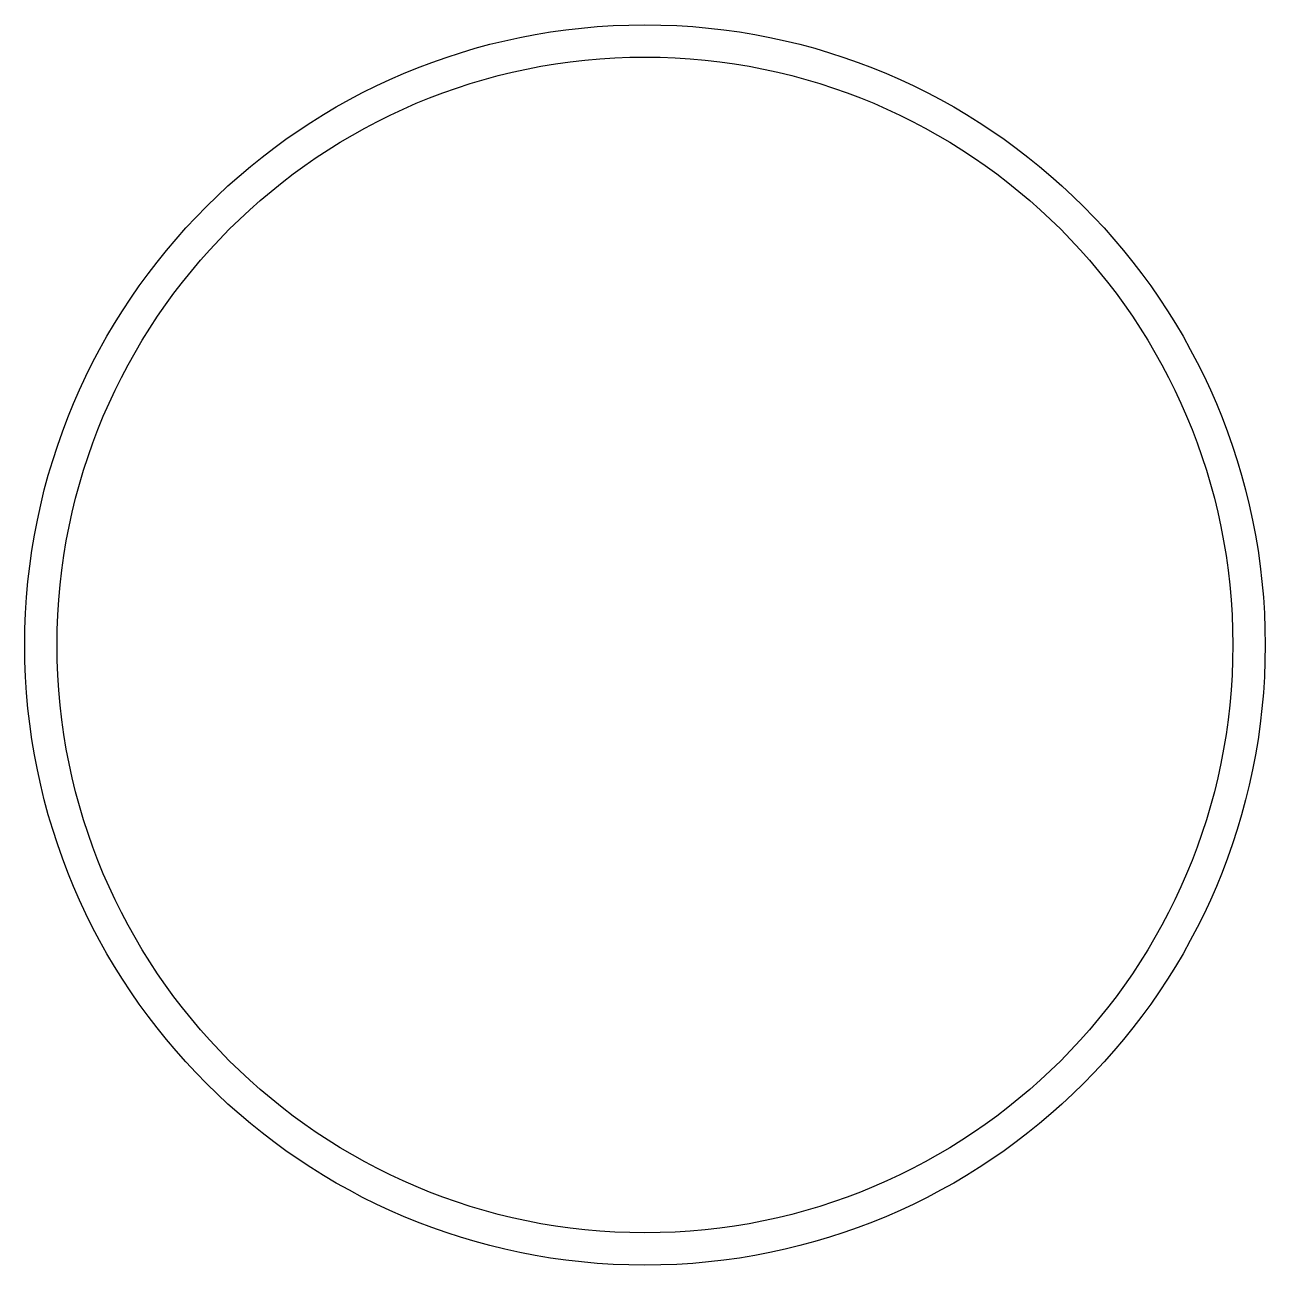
# Model space of a CAD drawing. Extents: x 607 to 713, y -171 to -65.
import ezdxf

# ---------------------------------------------------------------- set-up
doc = ezdxf.new("R2010")
doc.units = 0
doc.header["$LTSCALE"] = 15
doc.layers.get('0').update_dxf_attribs({"linetype": 'CONTINUOUS'})

msp = doc.modelspace()

# ---------------------------------------------------------------- linework, layer by layer
at = {"color": 0, "ltscale": 0.05}
for radius in [52.75, 50]:
    msp.add_circle((659.92, -117.92), radius, dxfattribs=at)

doc.saveas('drawing.dxf')
